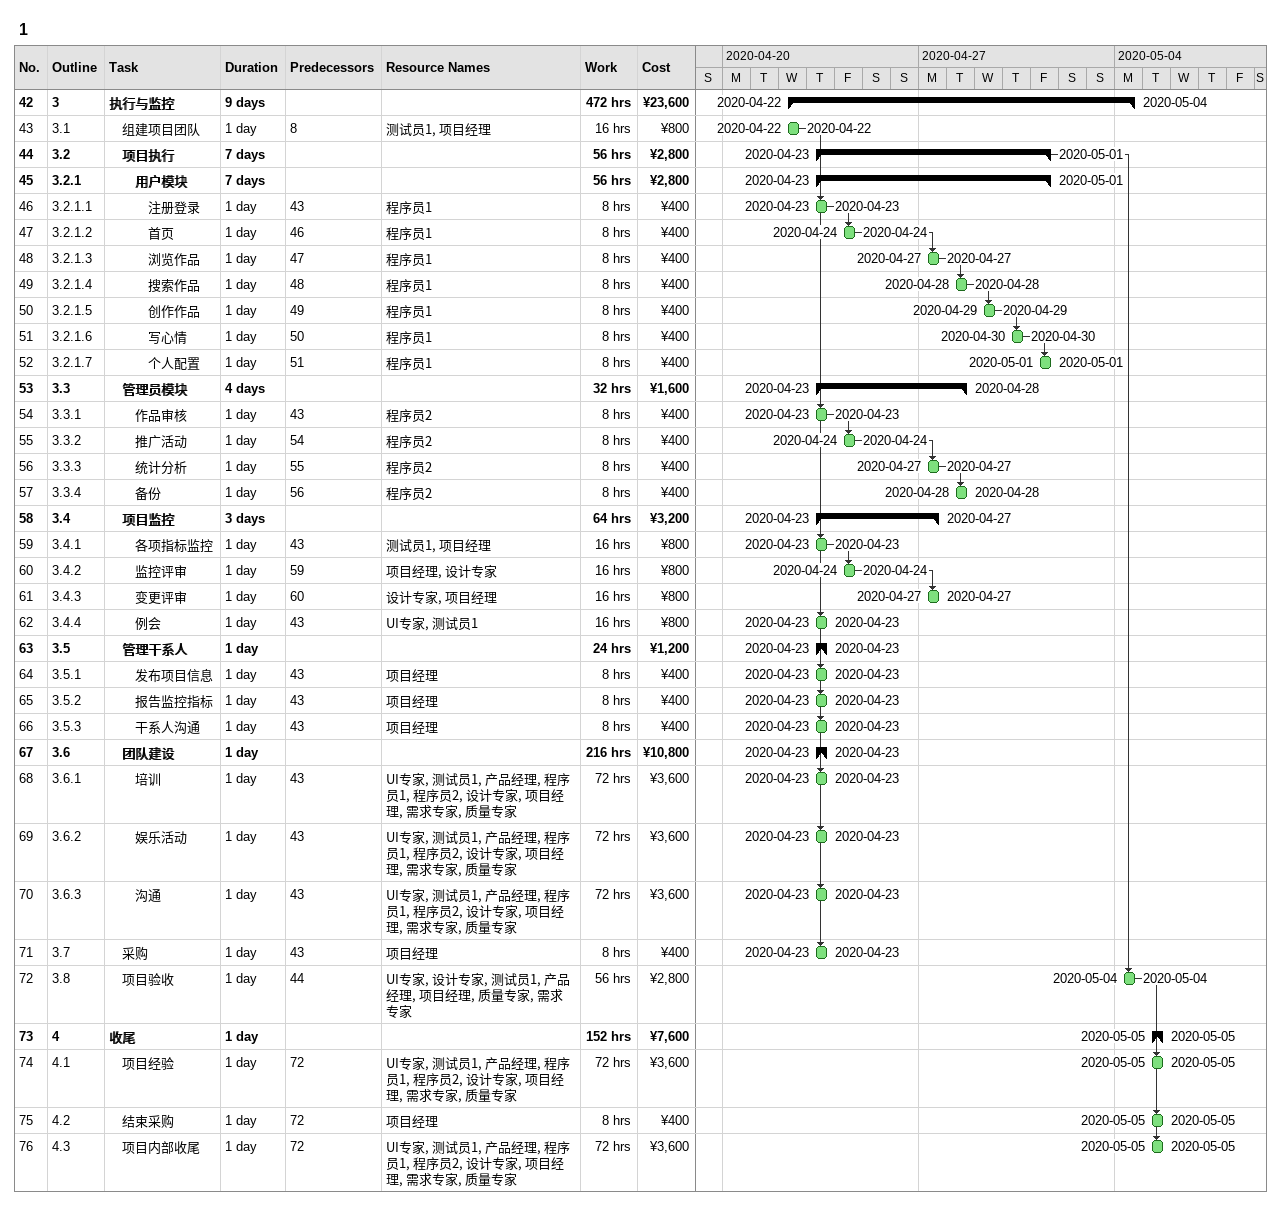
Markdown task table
1

| ID | WBS | Task | Duration | Start | Finish | Predecessors | Resources | Work (h) | Cost (¥) |
|---|---|---|---|---|---|---|---|---|---|
| 42 | 3 | **执行与监控** | 9d | 2020-04-22 | 2020-05-04 |  |  | 472 | 23600 |
| 43 | 3.1 | 组建项目团队 | 1d | 2020-04-22 | 2020-04-22 | 8 | 测试员1, 项目经理 | 16 | 800 |
| 44 | 3.2 | **项目执行** | 7d | 2020-04-23 | 2020-05-01 |  |  | 56 | 2800 |
| 45 | 3.2.1 | **用户模块** | 7d | 2020-04-23 | 2020-05-01 |  |  | 56 | 2800 |
| 46 | 3.2.1.1 | 注册登录 | 1d | 2020-04-23 | 2020-04-23 | 43 | 程序员1 | 8 | 400 |
| 47 | 3.2.1.2 | 首页 | 1d | 2020-04-24 | 2020-04-24 | 46 | 程序员1 | 8 | 400 |
| 48 | 3.2.1.3 | 浏览作品 | 1d | 2020-04-27 | 2020-04-27 | 47 | 程序员1 | 8 | 400 |
| 49 | 3.2.1.4 | 搜索作品 | 1d | 2020-04-28 | 2020-04-28 | 48 | 程序员1 | 8 | 400 |
| 50 | 3.2.1.5 | 创作作品 | 1d | 2020-04-29 | 2020-04-29 | 49 | 程序员1 | 8 | 400 |
| 51 | 3.2.1.6 | 写心情 | 1d | 2020-04-30 | 2020-04-30 | 50 | 程序员1 | 8 | 400 |
| 52 | 3.2.1.7 | 个人配置 | 1d | 2020-05-01 | 2020-05-01 | 51 | 程序员1 | 8 | 400 |
| 53 | 3.3 | **管理员模块** | 4d | 2020-04-23 | 2020-04-28 |  |  | 32 | 1600 |
| 54 | 3.3.1 | 作品审核 | 1d | 2020-04-23 | 2020-04-23 | 43 | 程序员2 | 8 | 400 |
| 55 | 3.3.2 | 推广活动 | 1d | 2020-04-24 | 2020-04-24 | 54 | 程序员2 | 8 | 400 |
| 56 | 3.3.3 | 统计分析 | 1d | 2020-04-27 | 2020-04-27 | 55 | 程序员2 | 8 | 400 |
| 57 | 3.3.4 | 备份 | 1d | 2020-04-28 | 2020-04-28 | 56 | 程序员2 | 8 | 400 |
| 58 | 3.4 | **项目监控** | 3d | 2020-04-23 | 2020-04-27 |  |  | 64 | 3200 |
| 59 | 3.4.1 | 各项指标监控 | 1d | 2020-04-23 | 2020-04-23 | 43 | 测试员1, 项目经理 | 16 | 800 |
| 60 | 3.4.2 | 监控评审 | 1d | 2020-04-24 | 2020-04-24 | 59 | 项目经理, 设计专家 | 16 | 800 |
| 61 | 3.4.3 | 变更评审 | 1d | 2020-04-27 | 2020-04-27 | 60 | 设计专家, 项目经理 | 16 | 800 |
| 62 | 3.4.4 | 例会 | 1d | 2020-04-23 | 2020-04-23 | 43 | UI专家, 测试员1 | 16 | 800 |
| 63 | 3.5 | **管理干系人** | 1d | 2020-04-23 | 2020-04-23 |  |  | 24 | 1200 |
| 64 | 3.5.1 | 发布项目信息 | 1d | 2020-04-23 | 2020-04-23 | 43 | 项目经理 | 8 | 400 |
| 65 | 3.5.2 | 报告监控指标 | 1d | 2020-04-23 | 2020-04-23 | 43 | 项目经理 | 8 | 400 |
| 66 | 3.5.3 | 干系人沟通 | 1d | 2020-04-23 | 2020-04-23 | 43 | 项目经理 | 8 | 400 |
| 67 | 3.6 | **团队建设** | 1d | 2020-04-23 | 2020-04-23 |  |  | 216 | 10800 |
| 68 | 3.6.1 | 培训 | 1d | 2020-04-23 | 2020-04-23 | 43 | UI专家, 测试员1, 产品经理, 程序员1, 程序员2, 设计专家, 项目经理, 需求专家, 质量专家 | 72 | 3600 |
| 69 | 3.6.2 | 娱乐活动 | 1d | 2020-04-23 | 2020-04-23 | 43 | UI专家, 测试员1, 产品经理, 程序员1, 程序员2, 设计专家, 项目经理, 需求专家, 质量专家 | 72 | 3600 |
| 70 | 3.6.3 | 沟通 | 1d | 2020-04-23 | 2020-04-23 | 43 | UI专家, 测试员1, 产品经理, 程序员1, 程序员2, 设计专家, 项目经理, 需求专家, 质量专家 | 72 | 3600 |
| 71 | 3.7 | 采购 | 1d | 2020-04-23 | 2020-04-23 | 43 | 项目经理 | 8 | 400 |
| 72 | 3.8 | 项目验收 | 1d | 2020-05-04 | 2020-05-04 | 44 | UI专家, 设计专家, 测试员1, 产品经理, 项目经理, 质量专家, 需求专家 | 56 | 2800 |
| 73 | 4 | **收尾** | 1d | 2020-05-05 | 2020-05-05 |  |  | 152 | 7600 |
| 74 | 4.1 | 项目经验 | 1d | 2020-05-05 | 2020-05-05 | 72 | UI专家, 测试员1, 产品经理, 程序员1, 程序员2, 设计专家, 项目经理, 需求专家, 质量专家 | 72 | 3600 |
| 75 | 4.2 | 结束采购 | 1d | 2020-05-05 | 2020-05-05 | 72 | 项目经理 | 8 | 400 |
| 76 | 4.3 | 项目内部收尾 | 1d | 2020-05-05 | 2020-05-05 | 72 | UI专家, 测试员1, 产品经理, 程序员1, 程序员2, 设计专家, 项目经理, 需求专家, 质量专家 | 72 | 3600 |
